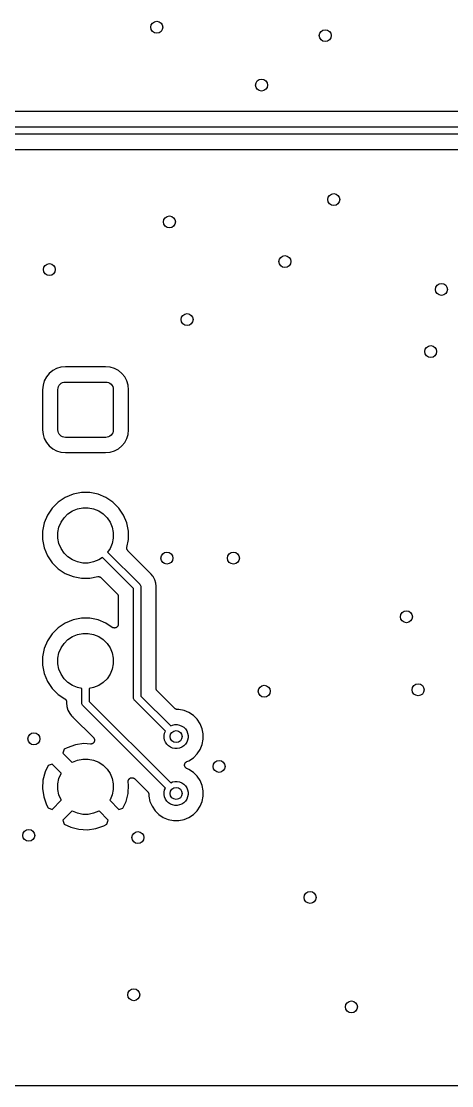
# Model space of a CAD drawing. Extents: x 103 to 213, y -152 to -90.
# Drawn here: x 128.7 to 143.08, y -152.44 to -116.87 of the extents above; entities that cross this region are included whole.
import ezdxf

# ---------------------------------------------------------------- set-up
doc = ezdxf.new("R2010")
doc.units = 0
doc.layers.add('BLACK', color=7, linetype='CONTINUOUS')

msp = doc.modelspace()

# ---------------------------------------------------------------- linework, layer by layer
at = {"layer": 'BLACK', "linetype": 'CONTINUOUS'}
for p, q in [((146.275, -119.887), (113.614, -119.887)), ((113.291, -120.395), (146.538, -120.395)), ((146.584, -120.645), (113.291, -120.645)), ((113.614, -121.153), (146.553, -121.153)), ((130.181, -128.414), (130.026, -128.429)), ((131.519, -128.414), (130.181, -128.414)), ((131.674, -128.429), (131.519, -128.414)), ((129.543, -128.752), (129.472, -128.884)), ((129.637, -128.637), (129.543, -128.752)), ((129.752, -128.543), (129.637, -128.637)), ((129.884, -128.472), (129.752, -128.543)), ((130.026, -128.429), (129.884, -128.472)), ((131.816, -128.472), (131.674, -128.429)), ((131.948, -128.543), (131.816, -128.472)), ((132.063, -128.637), (131.948, -128.543)), ((132.157, -128.752), (132.063, -128.637)), ((132.228, -128.884), (132.157, -128.752)), ((129.429, -129.026), (129.414, -129.181)), ((129.472, -128.884), (129.429, -129.026)), ((129.925, -129.175), (129.93, -129.126)), ((129.93, -129.126), (129.944, -129.079)), ((129.944, -129.079), (129.967, -129.036)), ((129.967, -129.036), (129.998, -128.998)), ((129.998, -128.998), (130.036, -128.967)), ((130.036, -128.967), (130.079, -128.944)), ((130.079, -128.944), (130.126, -128.93)), ((130.126, -128.93), (130.175, -128.925)), ((130.175, -128.925), (131.525, -128.925)), ((131.525, -128.925), (131.574, -128.93)), ((131.574, -128.93), (131.621, -128.944)), ((131.621, -128.944), (131.664, -128.967)), ((131.664, -128.967), (131.702, -128.998)), ((131.702, -128.998), (131.733, -129.036)), ((131.733, -129.036), (131.756, -129.079)), ((131.756, -129.079), (131.77, -129.126)), ((131.77, -129.126), (131.775, -129.175)), ((132.271, -129.026), (132.228, -128.884)), ((132.286, -129.181), (132.271, -129.026)), ((129.414, -129.181), (129.414, -130.519)), ((129.925, -130.525), (129.925, -129.175)), ((131.775, -129.175), (131.775, -130.525)), ((132.286, -130.519), (132.286, -129.181)), ((129.414, -130.519), (129.429, -130.674)), ((129.93, -130.574), (129.925, -130.525)), ((131.775, -130.525), (131.77, -130.574)), ((132.271, -130.674), (132.286, -130.519)), ((129.429, -130.674), (129.472, -130.816)), ((129.472, -130.816), (129.543, -130.948)), ((129.944, -130.621), (129.93, -130.574)), ((129.967, -130.664), (129.944, -130.621)), ((129.998, -130.702), (129.967, -130.664)), ((130.036, -130.733), (129.998, -130.702)), ((130.079, -130.756), (130.036, -130.733)), ((130.126, -130.77), (130.079, -130.756)), ((130.175, -130.775), (130.126, -130.77)), ((131.525, -130.775), (130.175, -130.775)), ((131.574, -130.77), (131.525, -130.775)), ((131.621, -130.756), (131.574, -130.77)), ((131.664, -130.733), (131.621, -130.756)), ((131.702, -130.702), (131.664, -130.733)), ((131.733, -130.664), (131.702, -130.702)), ((131.756, -130.621), (131.733, -130.664)), ((131.77, -130.574), (131.756, -130.621)), ((132.157, -130.948), (132.228, -130.816)), ((132.228, -130.816), (132.271, -130.674)), ((129.543, -130.948), (129.637, -131.063)), ((129.637, -131.063), (129.752, -131.157)), ((129.752, -131.157), (129.884, -131.228)), ((129.884, -131.228), (130.026, -131.271)), ((131.674, -131.271), (131.816, -131.228)), ((131.816, -131.228), (131.948, -131.157)), ((131.948, -131.157), (132.063, -131.063)), ((132.063, -131.063), (132.157, -130.948)), ((130.026, -131.271), (130.181, -131.286)), ((130.181, -131.286), (131.519, -131.286)), ((131.519, -131.286), (131.674, -131.271)), ((130.432, -132.672), (130.171, -132.78)), ((130.709, -132.617), (130.432, -132.672)), ((130.991, -132.617), (130.709, -132.617)), ((131.268, -132.672), (130.991, -132.617)), ((131.529, -132.78), (131.268, -132.672)), ((129.937, -132.937), (129.737, -133.137)), ((130.171, -132.78), (129.937, -132.937)), ((131.763, -132.937), (131.529, -132.78)), ((131.963, -133.137), (131.763, -132.937)), ((129.58, -133.371), (129.472, -133.632)), ((129.737, -133.137), (129.58, -133.371)), ((130.132, -133.46), (130.26, -133.332)), ((130.26, -133.332), (130.412, -133.23)), ((130.412, -133.23), (130.58, -133.161)), ((130.58, -133.161), (130.759, -133.125)), ((130.759, -133.125), (130.941, -133.125)), ((130.941, -133.125), (131.12, -133.161)), ((131.12, -133.161), (131.288, -133.23)), ((131.288, -133.23), (131.44, -133.332)), ((131.44, -133.332), (131.568, -133.46)), ((132.12, -133.371), (131.963, -133.137)), ((132.228, -133.632), (132.12, -133.371)), ((129.472, -133.632), (129.417, -133.909)), ((129.961, -133.78), (130.03, -133.612)), ((130.03, -133.612), (130.132, -133.46)), ((131.568, -133.46), (131.67, -133.612)), ((131.67, -133.612), (131.739, -133.78)), ((132.283, -133.909), (132.228, -133.632)), ((129.417, -133.909), (129.417, -134.191)), ((129.925, -133.959), (129.961, -133.78)), ((129.925, -134.141), (129.925, -133.959)), ((131.739, -133.78), (131.775, -133.959)), ((131.775, -133.959), (131.775, -134.141)), ((132.283, -134.191), (132.283, -133.909)), ((129.417, -134.191), (129.472, -134.468)), ((129.961, -134.32), (129.925, -134.141)), ((130.03, -134.488), (129.961, -134.32)), ((131.739, -134.32), (131.67, -134.488)), ((131.775, -134.141), (131.739, -134.32)), ((132.229, -134.467), (132.23, -134.455)), ((132.23, -134.455), (132.283, -134.191)), ((129.472, -134.468), (129.58, -134.729)), ((129.58, -134.729), (129.737, -134.963)), ((130.132, -134.64), (130.03, -134.488)), ((130.26, -134.768), (130.132, -134.64)), ((130.412, -134.87), (130.26, -134.768)), ((131.411, -134.788), (131.288, -134.87)), ((132.45, -135.827), (131.411, -134.788)), ((131.67, -134.488), (131.588, -134.611)), ((131.588, -134.611), (132.659, -135.682)), ((132.228, -134.479), (132.229, -134.467)), ((132.228, -134.48), (132.228, -134.479)), ((132.228, -134.479), (132.228, -134.479)), ((132.229, -134.492), (132.228, -134.48)), ((132.23, -134.504), (132.229, -134.492)), ((132.23, -134.505), (132.23, -134.504)), ((132.23, -134.504), (132.23, -134.504)), ((132.234, -134.516), (132.23, -134.505)), ((132.237, -134.527), (132.234, -134.516)), ((132.237, -134.528), (132.237, -134.527)), ((132.238, -134.528), (132.237, -134.528)), ((132.243, -134.539), (132.238, -134.528)), ((132.248, -134.549), (132.243, -134.539)), ((132.249, -134.55), (132.248, -134.549)), ((132.257, -134.56), (132.249, -134.55)), ((132.249, -134.55), (132.249, -134.55)), ((132.264, -134.569), (132.257, -134.56)), ((132.265, -134.57), (132.264, -134.569)), ((132.996, -135.301), (132.265, -134.57)), ((132.265, -134.57), (132.265, -134.57)), ((132.265, -134.57), (132.265, -134.57)), ((132.265, -134.57), (132.265, -134.57)), ((129.737, -134.963), (129.937, -135.163)), ((129.937, -135.163), (130.171, -135.32)), ((130.58, -134.939), (130.412, -134.87)), ((130.759, -134.975), (130.58, -134.939)), ((130.941, -134.975), (130.759, -134.975)), ((131.12, -134.939), (130.941, -134.975)), ((131.288, -134.87), (131.12, -134.939)), ((130.171, -135.32), (130.432, -135.428)), ((130.432, -135.428), (130.709, -135.483)), ((130.709, -135.483), (130.991, -135.483)), ((130.991, -135.483), (131.255, -135.43)), ((131.255, -135.43), (131.256, -135.43)), ((131.256, -135.43), (131.256, -135.43)), ((131.256, -135.43), (131.256, -135.43)), ((131.256, -135.43), (131.257, -135.43)), ((131.257, -135.43), (131.269, -135.429)), ((131.269, -135.429), (131.281, -135.428)), ((131.281, -135.428), (131.281, -135.428)), ((131.281, -135.428), (131.282, -135.428)), ((131.282, -135.428), (131.294, -135.429)), ((131.294, -135.429), (131.305, -135.43)), ((131.305, -135.43), (131.306, -135.431)), ((131.306, -135.431), (131.306, -135.431)), ((131.306, -135.431), (131.318, -135.434)), ((131.318, -135.434), (131.329, -135.438)), ((131.329, -135.438), (131.33, -135.438)), ((131.33, -135.438), (131.33, -135.438)), ((131.33, -135.438), (131.34, -135.444)), ((131.34, -135.444), (131.351, -135.449)), ((131.351, -135.449), (131.351, -135.45)), ((131.351, -135.45), (131.352, -135.45)), ((131.352, -135.45), (131.361, -135.458)), ((131.361, -135.458), (131.37, -135.465)), ((131.37, -135.465), (131.905, -136)), ((133, -135.304), (132.996, -135.301)), ((133.004, -135.308), (133, -135.304)), ((133.005, -135.309), (133.004, -135.308)), ((133.025, -135.325), (133.005, -135.309)), ((133.041, -135.345), (133.025, -135.325)), ((133.099, -135.415), (133.041, -135.345)), ((133.041, -135.345), (133.041, -135.345)), ((133.104, -135.422), (133.099, -135.415)), ((133.099, -135.415), (133.099, -135.415)), ((133.163, -135.532), (133.104, -135.422)), ((132.45, -139.469), (132.45, -135.827)), ((132.659, -135.682), (132.664, -135.686)), ((132.664, -135.686), (132.668, -135.691)), ((132.668, -135.691), (132.668, -135.691)), ((132.668, -135.691), (132.676, -135.701)), ((132.676, -135.701), (132.679, -135.705)), ((132.679, -135.705), (132.691, -135.727)), ((132.691, -135.727), (132.698, -135.75)), ((132.698, -135.75), (132.7, -135.769)), ((132.7, -135.769), (132.7, -135.769)), ((132.7, -135.769), (132.701, -135.775)), ((132.701, -135.775), (132.7, -135.781)), ((132.7, -135.781), (132.7, -139.423)), ((133.199, -135.651), (133.163, -135.532)), ((133.209, -135.75), (133.199, -135.651)), ((133.208, -135.811), (133.209, -135.805)), ((133.208, -135.812), (133.208, -135.811)), ((133.208, -139.16), (133.208, -135.812)), ((133.211, -135.775), (133.209, -135.75)), ((133.209, -135.75), (133.209, -135.75)), ((133.209, -135.8), (133.211, -135.775)), ((133.209, -135.805), (133.209, -135.8)), ((131.905, -136), (131.905, -136)), ((131.905, -136), (131.905, -136)), ((131.905, -136), (131.905, -136)), ((131.905, -136), (131.906, -136.001)), ((131.906, -136.001), (131.913, -136.01)), ((131.913, -136.01), (131.921, -136.02)), ((131.921, -136.02), (131.921, -136.02)), ((131.921, -136.02), (131.922, -136.021)), ((131.922, -136.021), (131.927, -136.031)), ((131.927, -136.031), (131.932, -136.041)), ((131.932, -136.041), (131.933, -136.042)), ((131.933, -136.042), (131.933, -136.043)), ((131.933, -136.043), (131.936, -136.054)), ((131.936, -136.054), (131.94, -136.065)), ((131.94, -136.065), (131.94, -136.066)), ((131.94, -136.066), (131.94, -136.066)), ((131.94, -136.066), (131.941, -136.078)), ((131.941, -136.078), (131.942, -136.09)), ((131.942, -136.09), (131.942, -137.019)), ((130.432, -136.872), (130.171, -136.98)), ((130.709, -136.817), (130.432, -136.872)), ((130.991, -136.817), (130.709, -136.817)), ((131.268, -136.872), (130.991, -136.817)), ((131.529, -136.98), (131.268, -136.872)), ((129.937, -137.137), (129.737, -137.337)), ((130.171, -136.98), (129.937, -137.137)), ((131.744, -137.124), (131.529, -136.98)), ((131.755, -137.13), (131.744, -137.124)), ((131.766, -137.136), (131.755, -137.13)), ((131.778, -137.139), (131.766, -137.136)), ((131.766, -137.136), (131.766, -137.136)), ((131.766, -137.136), (131.766, -137.136)), ((131.789, -137.143), (131.778, -137.139)), ((131.79, -137.143), (131.789, -137.143)), ((131.802, -137.144), (131.79, -137.143)), ((131.79, -137.143), (131.79, -137.143)), ((131.814, -137.146), (131.802, -137.144)), ((131.815, -137.146), (131.814, -137.146)), ((131.814, -137.146), (131.814, -137.146)), ((131.827, -137.144), (131.815, -137.146)), ((131.839, -137.143), (131.827, -137.144)), ((131.851, -137.14), (131.839, -137.143)), ((131.839, -137.143), (131.839, -137.143)), ((131.839, -137.143), (131.839, -137.143)), ((131.863, -137.136), (131.851, -137.14)), ((131.874, -137.13), (131.863, -137.136)), ((131.863, -137.136), (131.863, -137.136)), ((131.863, -137.136), (131.863, -137.136)), ((131.885, -137.125), (131.874, -137.13)), ((131.894, -137.117), (131.885, -137.125)), ((131.885, -137.125), (131.885, -137.125)), ((131.885, -137.125), (131.885, -137.125)), ((131.904, -137.109), (131.894, -137.117)), ((131.912, -137.1), (131.904, -137.109)), ((131.904, -137.109), (131.904, -137.109)), ((131.904, -137.109), (131.904, -137.109)), ((131.92, -137.09), (131.912, -137.1)), ((131.926, -137.079), (131.92, -137.09)), ((131.92, -137.09), (131.92, -137.09)), ((131.92, -137.09), (131.92, -137.09)), ((131.932, -137.069), (131.926, -137.079)), ((131.936, -137.057), (131.932, -137.068)), ((131.932, -137.068), (131.932, -137.068)), ((131.932, -137.068), (131.932, -137.069)), ((131.939, -137.045), (131.936, -137.057)), ((131.941, -137.033), (131.939, -137.044)), ((131.939, -137.044), (131.939, -137.045)), ((131.939, -137.045), (131.939, -137.045)), ((131.942, -137.02), (131.941, -137.033)), ((131.942, -137.019), (131.942, -137.02)), ((131.942, -137.02), (131.942, -137.02)), ((131.942, -137.02), (131.942, -137.02)), ((131.942, -137.02), (131.942, -137.02)), ((129.58, -137.571), (129.472, -137.832)), ((129.737, -137.337), (129.58, -137.571)), ((130.03, -137.812), (130.132, -137.66)), ((130.132, -137.66), (130.26, -137.532)), ((130.26, -137.532), (130.412, -137.43)), ((130.412, -137.43), (130.58, -137.361)), ((130.58, -137.361), (130.759, -137.325)), ((130.759, -137.325), (130.941, -137.325)), ((130.941, -137.325), (131.12, -137.361)), ((131.12, -137.361), (131.288, -137.43)), ((131.288, -137.43), (131.44, -137.532)), ((131.44, -137.532), (131.568, -137.66)), ((131.568, -137.66), (131.67, -137.812)), ((129.472, -137.832), (129.417, -138.109)), ((129.925, -138.159), (129.961, -137.98)), ((129.961, -137.98), (130.03, -137.812)), ((131.67, -137.812), (131.739, -137.98)), ((131.739, -137.98), (131.775, -138.159)), ((129.417, -138.109), (129.417, -138.391)), ((129.925, -138.341), (129.925, -138.159)), ((129.961, -138.52), (129.925, -138.341)), ((131.775, -138.341), (131.739, -138.52)), ((131.775, -138.159), (131.775, -138.341)), ((129.417, -138.391), (129.472, -138.668)), ((129.472, -138.668), (129.58, -138.929)), ((130.03, -138.688), (129.961, -138.52)), ((130.132, -138.84), (130.03, -138.688)), ((131.67, -138.688), (131.568, -138.84)), ((131.739, -138.52), (131.67, -138.688)), ((129.58, -138.929), (129.737, -139.163)), ((130.26, -138.968), (130.132, -138.84)), ((130.412, -139.07), (130.26, -138.968)), ((130.58, -139.139), (130.412, -139.07)), ((131.288, -139.07), (131.12, -139.139)), ((131.44, -138.968), (131.288, -139.07)), ((131.568, -138.84), (131.44, -138.968)), ((129.737, -139.163), (129.937, -139.363)), ((129.937, -139.363), (130.16, -139.512)), ((130.725, -139.168), (130.58, -139.139)), ((130.725, -139.644), (130.725, -139.168)), ((131.12, -139.139), (130.975, -139.168)), ((130.975, -139.168), (130.975, -139.598)), ((132.7, -139.423), (133.694, -140.417)), ((133.209, -139.172), (133.208, -139.16)), ((133.21, -139.184), (133.209, -139.172)), ((133.21, -139.185), (133.21, -139.184)), ((133.21, -139.184), (133.21, -139.184)), ((133.214, -139.196), (133.21, -139.185)), ((133.217, -139.207), (133.214, -139.196)), ((133.217, -139.208), (133.217, -139.207)), ((133.218, -139.209), (133.217, -139.208)), ((133.223, -139.219), (133.218, -139.209)), ((133.228, -139.229), (133.223, -139.219)), ((133.229, -139.23), (133.228, -139.229)), ((133.237, -139.24), (133.229, -139.23)), ((133.229, -139.23), (133.229, -139.23)), ((133.244, -139.249), (133.237, -139.24)), ((133.245, -139.25), (133.244, -139.249)), ((133.825, -139.83), (133.245, -139.25)), ((133.245, -139.25), (133.245, -139.25)), ((133.245, -139.25), (133.245, -139.25)), ((133.245, -139.25), (133.245, -139.25)), ((130.16, -139.512), (130.161, -139.513)), ((130.161, -139.513), (130.166, -139.517)), ((130.166, -139.517), (130.17, -139.52)), ((130.17, -139.52), (130.175, -139.525)), ((130.175, -139.525), (130.18, -139.529)), ((130.18, -139.529), (130.184, -139.534)), ((130.184, -139.534), (130.188, -139.538)), ((130.188, -139.538), (130.192, -139.543)), ((130.192, -139.543), (130.196, -139.549)), ((130.196, -139.549), (130.199, -139.554)), ((130.199, -139.554), (130.202, -139.558)), ((130.202, -139.558), (130.204, -139.565)), ((130.204, -139.565), (130.207, -139.571)), ((130.207, -139.571), (130.209, -139.576)), ((130.209, -139.576), (130.211, -139.581)), ((130.211, -139.581), (130.212, -139.588)), ((130.212, -139.588), (130.214, -139.595)), ((130.214, -139.595), (130.215, -139.6)), ((130.216, -139.63), (130.214, -139.65)), ((130.214, -139.65), (130.226, -139.774)), ((130.215, -139.6), (130.216, -139.606)), ((130.216, -139.606), (130.216, -139.612)), ((130.216, -139.612), (130.216, -139.619)), ((130.216, -139.619), (130.216, -139.625)), ((130.216, -139.625), (130.216, -139.63)), ((130.226, -139.774), (130.262, -139.893)), ((130.724, -139.65), (130.725, -139.644)), ((130.725, -139.656), (130.724, -139.65)), ((130.726, -139.667), (130.725, -139.656)), ((130.727, -139.675), (130.726, -139.667)), ((130.734, -139.698), (130.727, -139.675)), ((130.746, -139.72), (130.734, -139.698)), ((130.757, -139.733), (130.746, -139.72)), ((130.761, -139.739), (130.757, -139.733)), ((130.766, -139.743), (130.761, -139.739)), ((133.517, -142.494), (130.766, -139.743)), ((130.975, -139.598), (133.694, -142.317)), ((132.449, -139.475), (132.45, -139.469)), ((132.452, -139.5), (132.449, -139.475)), ((132.459, -139.523), (132.452, -139.5)), ((132.471, -139.545), (132.459, -139.523)), ((132.48, -139.557), (132.471, -139.545)), ((132.486, -139.564), (132.48, -139.557)), ((132.491, -139.568), (132.486, -139.564)), ((133.517, -140.594), (132.491, -139.568)), ((130.262, -139.893), (130.321, -140.003)), ((130.321, -140.003), (130.384, -140.08)), ((130.384, -140.08), (130.384, -140.081)), ((130.384, -140.081), (130.4, -140.1)), ((130.4, -140.1), (130.42, -140.116)), ((130.42, -140.116), (130.421, -140.117)), ((130.421, -140.117), (130.425, -140.121)), ((130.425, -140.121), (130.429, -140.124)), ((130.429, -140.124), (131.112, -140.807)), ((133.834, -139.837), (133.825, -139.83)), ((133.843, -139.845), (133.834, -139.837)), ((133.844, -139.845), (133.843, -139.845)), ((133.844, -139.846), (133.844, -139.845)), ((133.854, -139.851), (133.844, -139.846)), ((133.865, -139.857), (133.854, -139.851)), ((133.866, -139.857), (133.865, -139.857)), ((133.865, -139.857), (133.865, -139.857)), ((133.877, -139.861), (133.866, -139.857)), ((133.888, -139.864), (133.877, -139.861)), ((133.889, -139.864), (133.888, -139.864)), ((133.89, -139.864), (133.889, -139.864)), ((133.901, -139.866), (133.89, -139.864)), ((133.913, -139.867), (133.901, -139.866)), ((133.914, -139.867), (133.913, -139.867)), ((133.915, -139.867), (133.914, -139.867)), ((133.914, -139.867), (133.914, -139.867)), ((133.914, -139.867), (133.914, -139.867)), ((133.964, -139.867), (133.915, -139.867)), ((134.14, -139.902), (133.964, -139.867)), ((134.305, -139.97), (134.14, -139.902)), ((134.454, -140.07), (134.305, -139.97)), ((134.58, -140.196), (134.454, -140.07)), ((133.694, -140.417), (133.758, -140.39)), ((133.758, -140.39), (133.836, -140.375)), ((133.836, -140.375), (133.914, -140.375)), ((133.914, -140.375), (133.992, -140.39)), ((133.992, -140.39), (134.064, -140.421)), ((134.064, -140.421), (134.13, -140.464)), ((134.13, -140.464), (134.186, -140.52)), ((134.68, -140.345), (134.58, -140.196)), ((134.748, -140.51), (134.68, -140.345)), ((131.112, -140.807), (131.113, -140.809)), ((131.113, -140.809), (131.116, -140.811)), ((131.116, -140.811), (131.118, -140.814)), ((131.118, -140.814), (131.123, -140.821)), ((131.123, -140.821), (131.129, -140.828)), ((131.129, -140.828), (131.131, -140.831)), ((131.131, -140.831), (131.132, -140.834)), ((131.132, -140.834), (131.136, -140.842)), ((131.136, -140.842), (131.14, -140.85)), ((131.14, -140.85), (131.141, -140.853)), ((131.141, -140.853), (131.143, -140.856)), ((131.143, -140.856), (131.145, -140.865)), ((131.145, -140.865), (131.147, -140.874)), ((133.475, -140.736), (133.49, -140.658)), ((133.475, -140.814), (133.475, -140.736)), ((133.49, -140.892), (133.475, -140.814)), ((133.49, -140.658), (133.517, -140.594)), ((134.186, -140.52), (134.229, -140.586)), ((134.229, -140.586), (134.26, -140.658)), ((134.26, -140.658), (134.275, -140.736)), ((134.275, -140.814), (134.26, -140.892)), ((134.275, -140.736), (134.275, -140.814)), ((134.783, -140.686), (134.748, -140.51)), ((134.748, -141.04), (134.783, -140.864)), ((134.783, -140.864), (134.783, -140.686)), ((130.139, -141.2), (130.093, -141.334)), ((130.241, -141.145), (130.139, -141.2)), ((130.51, -141.051), (130.241, -141.145)), ((130.79, -141.011), (130.51, -141.051)), ((131.015, -141.024), (130.79, -141.011)), ((131.019, -141.024), (131.015, -141.024)), ((131.022, -141.024), (131.019, -141.024)), ((131.031, -141.023), (131.022, -141.024)), ((131.04, -141.023), (131.031, -141.023)), ((131.043, -141.022), (131.04, -141.023)), ((131.047, -141.022), (131.043, -141.022)), ((131.055, -141.019), (131.047, -141.022)), ((131.064, -141.017), (131.055, -141.019)), ((131.067, -141.016), (131.064, -141.017)), ((131.07, -141.015), (131.067, -141.016)), ((131.078, -141.011), (131.07, -141.015)), ((131.087, -141.007), (131.078, -141.011)), ((131.089, -141.005), (131.087, -141.007)), ((131.092, -141.003), (131.089, -141.005)), ((131.099, -140.998), (131.092, -141.003)), ((131.107, -140.992), (131.099, -140.998)), ((131.109, -140.99), (131.107, -140.992)), ((131.112, -140.988), (131.109, -140.99)), ((131.117, -140.981), (131.112, -140.988)), ((131.124, -140.974), (131.117, -140.981)), ((131.125, -140.971), (131.124, -140.974)), ((131.127, -140.969), (131.125, -140.971)), ((131.132, -140.961), (131.127, -140.969)), ((131.137, -140.953), (131.132, -140.961)), ((131.138, -140.95), (131.137, -140.953)), ((131.139, -140.947), (131.138, -140.95)), ((131.142, -140.938), (131.139, -140.947)), ((131.145, -140.93), (131.142, -140.938)), ((131.146, -140.926), (131.145, -140.93)), ((131.147, -140.923), (131.146, -140.926)), ((131.147, -140.874), (131.148, -140.877)), ((131.148, -140.914), (131.147, -140.923)), ((131.148, -140.877), (131.148, -140.881)), ((131.148, -140.881), (131.149, -140.89)), ((131.149, -140.905), (131.148, -140.914)), ((131.149, -140.89), (131.149, -140.899)), ((131.149, -140.899), (131.149, -140.902)), ((131.149, -140.902), (131.149, -140.905)), ((133.521, -140.964), (133.49, -140.892)), ((133.564, -141.03), (133.521, -140.964)), ((133.62, -141.086), (133.564, -141.03)), ((133.686, -141.129), (133.62, -141.086)), ((133.758, -141.16), (133.686, -141.129)), ((133.836, -141.175), (133.758, -141.16)), ((133.914, -141.175), (133.836, -141.175)), ((133.992, -141.16), (133.914, -141.175)), ((134.064, -141.129), (133.992, -141.16)), ((134.13, -141.086), (134.064, -141.129)), ((134.186, -141.03), (134.13, -141.086)), ((134.229, -140.964), (134.186, -141.03)), ((134.26, -140.892), (134.229, -140.964)), ((134.58, -141.354), (134.68, -141.205)), ((134.68, -141.205), (134.748, -141.04)), ((130.093, -141.334), (130.398, -141.639)), ((130.412, -141.63), (130.58, -141.561)), ((130.58, -141.561), (130.759, -141.525)), ((130.759, -141.525), (130.941, -141.525)), ((130.941, -141.525), (131.12, -141.561)), ((131.12, -141.561), (131.288, -141.63)), ((134.305, -141.58), (134.454, -141.48)), ((134.454, -141.48), (134.58, -141.354)), ((129.603, -141.738), (129.498, -141.955)), ((129.734, -141.693), (129.603, -141.738)), ((130.039, -141.998), (129.734, -141.693)), ((130.398, -141.639), (130.412, -141.63)), ((131.288, -141.63), (131.44, -141.732)), ((131.44, -141.732), (131.568, -141.86)), ((131.568, -141.86), (131.67, -142.012)), ((134.159, -141.724), (134.16, -141.712)), ((134.16, -141.736), (134.159, -141.724)), ((134.159, -141.724), (134.159, -141.724)), ((134.159, -141.724), (134.159, -141.724)), ((134.16, -141.712), (134.162, -141.7)), ((134.161, -141.749), (134.16, -141.736)), ((134.165, -141.761), (134.161, -141.749)), ((134.161, -141.749), (134.161, -141.749)), ((134.161, -141.749), (134.161, -141.749)), ((134.162, -141.699), (134.165, -141.688)), ((134.162, -141.7), (134.162, -141.699)), ((134.162, -141.699), (134.162, -141.699)), ((134.165, -141.688), (134.169, -141.676)), ((134.168, -141.772), (134.165, -141.761)), ((134.168, -141.773), (134.168, -141.772)), ((134.174, -141.784), (134.168, -141.773)), ((134.168, -141.773), (134.168, -141.773)), ((134.169, -141.676), (134.175, -141.665)), ((134.169, -141.676), (134.169, -141.676)), ((134.169, -141.676), (134.169, -141.676)), ((134.18, -141.794), (134.174, -141.784)), ((134.175, -141.665), (134.181, -141.654)), ((134.18, -141.795), (134.18, -141.794)), ((134.188, -141.804), (134.18, -141.795)), ((134.18, -141.795), (134.18, -141.795)), ((134.181, -141.654), (134.189, -141.644)), ((134.181, -141.654), (134.181, -141.654)), ((134.181, -141.654), (134.181, -141.654)), ((134.195, -141.814), (134.188, -141.804)), ((134.189, -141.644), (134.196, -141.635)), ((134.205, -141.822), (134.195, -141.814)), ((134.195, -141.814), (134.195, -141.814)), ((134.195, -141.814), (134.195, -141.814)), ((134.196, -141.635), (134.197, -141.635)), ((134.197, -141.635), (134.206, -141.627)), ((134.197, -141.635), (134.197, -141.635)), ((134.214, -141.83), (134.205, -141.822)), ((134.206, -141.627), (134.216, -141.619)), ((134.215, -141.83), (134.214, -141.83)), ((134.214, -141.83), (134.214, -141.83)), ((134.225, -141.836), (134.215, -141.83)), ((134.216, -141.619), (134.227, -141.613)), ((134.216, -141.619), (134.216, -141.619)), ((134.216, -141.619), (134.216, -141.619)), ((134.236, -141.842), (134.225, -141.836)), ((134.227, -141.613), (134.237, -141.608)), ((134.237, -141.842), (134.236, -141.842)), ((134.236, -141.842), (134.236, -141.842)), ((134.236, -141.842), (134.236, -141.842)), ((134.236, -141.842), (134.236, -141.842)), ((134.237, -141.608), (134.305, -141.58)), ((134.305, -141.87), (134.237, -141.842)), ((134.454, -141.97), (134.305, -141.87)), ((129.427, -142.228), (129.411, -142.51)), ((129.498, -141.955), (129.427, -142.228)), ((129.925, -142.359), (129.961, -142.18)), ((129.961, -142.18), (130.03, -142.012)), ((130.03, -142.012), (130.039, -141.998)), ((131.67, -142.012), (131.739, -142.18)), ((131.739, -142.18), (131.775, -142.359)), ((132.274, -142.267), (132.276, -142.258)), ((132.274, -142.271), (132.274, -142.267)), ((132.274, -142.274), (132.274, -142.271)), ((132.275, -142.283), (132.274, -142.274)), ((132.275, -142.292), (132.275, -142.283)), ((132.276, -142.258), (132.277, -142.25)), ((132.277, -142.25), (132.278, -142.246)), ((132.278, -142.242), (132.281, -142.234)), ((132.278, -142.246), (132.278, -142.242)), ((132.281, -142.234), (132.284, -142.226)), ((132.284, -142.226), (132.286, -142.223)), ((132.286, -142.223), (132.287, -142.219)), ((132.287, -142.219), (132.292, -142.212)), ((132.292, -142.212), (132.296, -142.204)), ((132.296, -142.204), (132.298, -142.201)), ((132.298, -142.201), (132.3, -142.198)), ((132.3, -142.198), (132.306, -142.192)), ((132.306, -142.192), (132.312, -142.185)), ((132.312, -142.185), (132.315, -142.183)), ((132.315, -142.183), (132.317, -142.18)), ((132.317, -142.18), (132.324, -142.175)), ((132.324, -142.175), (132.331, -142.17)), ((132.331, -142.17), (132.334, -142.168)), ((132.334, -142.168), (132.337, -142.166)), ((132.337, -142.166), (132.345, -142.162)), ((132.345, -142.162), (132.353, -142.158)), ((132.353, -142.158), (132.356, -142.157)), ((132.356, -142.157), (132.36, -142.155)), ((132.36, -142.155), (132.368, -142.153)), ((132.368, -142.153), (132.377, -142.151)), ((132.377, -142.151), (132.38, -142.151)), ((132.38, -142.151), (132.384, -142.15)), ((132.384, -142.15), (132.393, -142.149)), ((132.393, -142.149), (132.401, -142.149)), ((132.401, -142.149), (132.405, -142.149)), ((132.405, -142.149), (132.409, -142.149)), ((132.409, -142.149), (132.417, -142.15)), ((132.417, -142.15), (132.426, -142.151)), ((132.426, -142.151), (132.43, -142.152)), ((132.43, -142.152), (132.433, -142.153)), ((132.433, -142.153), (132.441, -142.156)), ((132.441, -142.156), (132.45, -142.158)), ((132.45, -142.158), (132.453, -142.16)), ((132.453, -142.16), (132.456, -142.161)), ((132.456, -142.161), (132.464, -142.166)), ((132.464, -142.166), (132.471, -142.17)), ((132.471, -142.17), (132.474, -142.172)), ((132.474, -142.172), (132.478, -142.174)), ((132.478, -142.174), (132.484, -142.18)), ((132.484, -142.18), (132.491, -142.186)), ((132.491, -142.186), (132.93, -142.625)), ((133.758, -142.29), (133.836, -142.275)), ((133.836, -142.275), (133.914, -142.275)), ((133.914, -142.275), (133.992, -142.29)), ((134.58, -142.096), (134.454, -141.97)), ((134.68, -142.245), (134.58, -142.096)), ((134.748, -142.41), (134.68, -142.245)), ((129.411, -142.51), (129.451, -142.79)), ((129.925, -142.541), (129.925, -142.359)), ((129.961, -142.72), (129.925, -142.541)), ((131.775, -142.541), (131.739, -142.72)), ((131.775, -142.359), (131.775, -142.541)), ((132.273, -142.672), (132.289, -142.39)), ((132.275, -142.293), (132.275, -142.292)), ((132.289, -142.39), (132.275, -142.293)), ((132.93, -142.625), (132.93, -142.625)), ((132.93, -142.625), (132.93, -142.625)), ((132.93, -142.625), (132.93, -142.625)), ((132.93, -142.625), (132.931, -142.626)), ((132.931, -142.626), (132.938, -142.635)), ((132.938, -142.635), (132.946, -142.645)), ((133.475, -142.636), (133.49, -142.558)), ((133.475, -142.714), (133.475, -142.636)), ((133.49, -142.558), (133.517, -142.494)), ((133.694, -142.317), (133.758, -142.29)), ((133.992, -142.29), (134.064, -142.321)), ((134.064, -142.321), (134.13, -142.364)), ((134.13, -142.364), (134.186, -142.42)), ((134.186, -142.42), (134.229, -142.486)), ((134.229, -142.486), (134.26, -142.558)), ((134.26, -142.558), (134.275, -142.636)), ((134.275, -142.636), (134.275, -142.714)), ((134.783, -142.586), (134.748, -142.41)), ((134.783, -142.764), (134.783, -142.586)), ((129.451, -142.79), (129.545, -143.059)), ((129.734, -143.207), (130.039, -142.902)), ((130.03, -142.888), (129.961, -142.72)), ((130.039, -142.902), (130.03, -142.888)), ((131.67, -142.888), (131.661, -142.902)), ((131.661, -142.902), (131.966, -143.207)), ((131.739, -142.72), (131.67, -142.888)), ((132.097, -143.162), (132.202, -142.945)), ((132.202, -142.945), (132.273, -142.672)), ((132.946, -142.645), (132.946, -142.645)), ((132.946, -142.645), (132.947, -142.646)), ((132.947, -142.646), (132.952, -142.656)), ((132.952, -142.656), (132.957, -142.666)), ((132.957, -142.666), (132.958, -142.667)), ((132.958, -142.667), (132.958, -142.668)), ((132.958, -142.668), (132.961, -142.679)), ((132.961, -142.679), (132.965, -142.69)), ((132.965, -142.69), (132.965, -142.691)), ((132.965, -142.691), (132.965, -142.691)), ((132.965, -142.691), (132.966, -142.703)), ((132.966, -142.703), (132.967, -142.715)), ((132.967, -142.715), (132.967, -142.764)), ((132.967, -142.764), (133.002, -142.94)), ((133.002, -142.94), (133.07, -143.105)), ((133.49, -142.792), (133.475, -142.714)), ((133.521, -142.864), (133.49, -142.792)), ((133.564, -142.93), (133.521, -142.864)), ((133.62, -142.986), (133.564, -142.93)), ((133.686, -143.029), (133.62, -142.986)), ((134.13, -142.986), (134.064, -143.029)), ((134.186, -142.93), (134.13, -142.986)), ((134.229, -142.864), (134.186, -142.93)), ((134.26, -142.792), (134.229, -142.864)), ((134.275, -142.714), (134.26, -142.792)), ((134.68, -143.105), (134.748, -142.94)), ((134.748, -142.94), (134.783, -142.764)), ((129.545, -143.059), (129.6, -143.161)), ((129.6, -143.161), (129.734, -143.207)), ((130.398, -143.261), (130.093, -143.566)), ((130.412, -143.27), (130.398, -143.261)), ((130.58, -143.339), (130.412, -143.27)), ((130.759, -143.375), (130.58, -143.339)), ((131.12, -143.339), (130.941, -143.375)), ((131.288, -143.27), (131.12, -143.339)), ((131.302, -143.261), (131.288, -143.27)), ((131.607, -143.566), (131.302, -143.261)), ((131.966, -143.207), (132.097, -143.162)), ((133.07, -143.105), (133.17, -143.254)), ((133.17, -143.254), (133.296, -143.38)), ((133.758, -143.06), (133.686, -143.029)), ((133.836, -143.075), (133.758, -143.06)), ((133.914, -143.075), (133.836, -143.075)), ((133.992, -143.06), (133.914, -143.075)), ((134.064, -143.029), (133.992, -143.06)), ((134.454, -143.38), (134.58, -143.254)), ((134.58, -143.254), (134.68, -143.105)), ((130.093, -143.566), (130.138, -143.697)), ((130.138, -143.697), (130.355, -143.802)), ((130.941, -143.375), (130.759, -143.375)), ((131.459, -143.755), (131.561, -143.7)), ((131.561, -143.7), (131.607, -143.566)), ((133.296, -143.38), (133.445, -143.48)), ((133.445, -143.48), (133.61, -143.548)), ((133.61, -143.548), (133.786, -143.583)), ((133.786, -143.583), (133.964, -143.583)), ((133.964, -143.583), (134.14, -143.548)), ((134.14, -143.548), (134.305, -143.48)), ((134.305, -143.48), (134.454, -143.38)), ((130.355, -143.802), (130.628, -143.873)), ((130.628, -143.873), (130.91, -143.889)), ((130.91, -143.889), (131.19, -143.849)), ((131.19, -143.849), (131.459, -143.755)), ((210.484, -152.442), (105.534, -152.442))]:
    msp.add_line(p, q, dxfattribs=at)
at = {"layer": 'BLACK'}
for centre in [(133.23, -117.07), (138.86, -117.35), (136.73, -119), (139.14, -122.83), (133.65, -123.575), (137.51, -124.9), (129.64, -125.17), (142.74, -125.83), (134.24, -126.84), (142.38, -127.91), (133.57, -134.81), (135.79, -134.81), (141.57, -136.77), (136.82, -139.26), (141.96, -139.21), (129.125, -140.85), (133.875, -140.775), (135.31, -141.77), (133.875, -142.675), (128.95, -144.075), (132.6, -144.15), (138.35, -146.15), (132.46, -149.4), (139.73, -149.81)]:
    msp.add_circle(centre, 0.2, dxfattribs=at)

doc.saveas('drawing.dxf')
